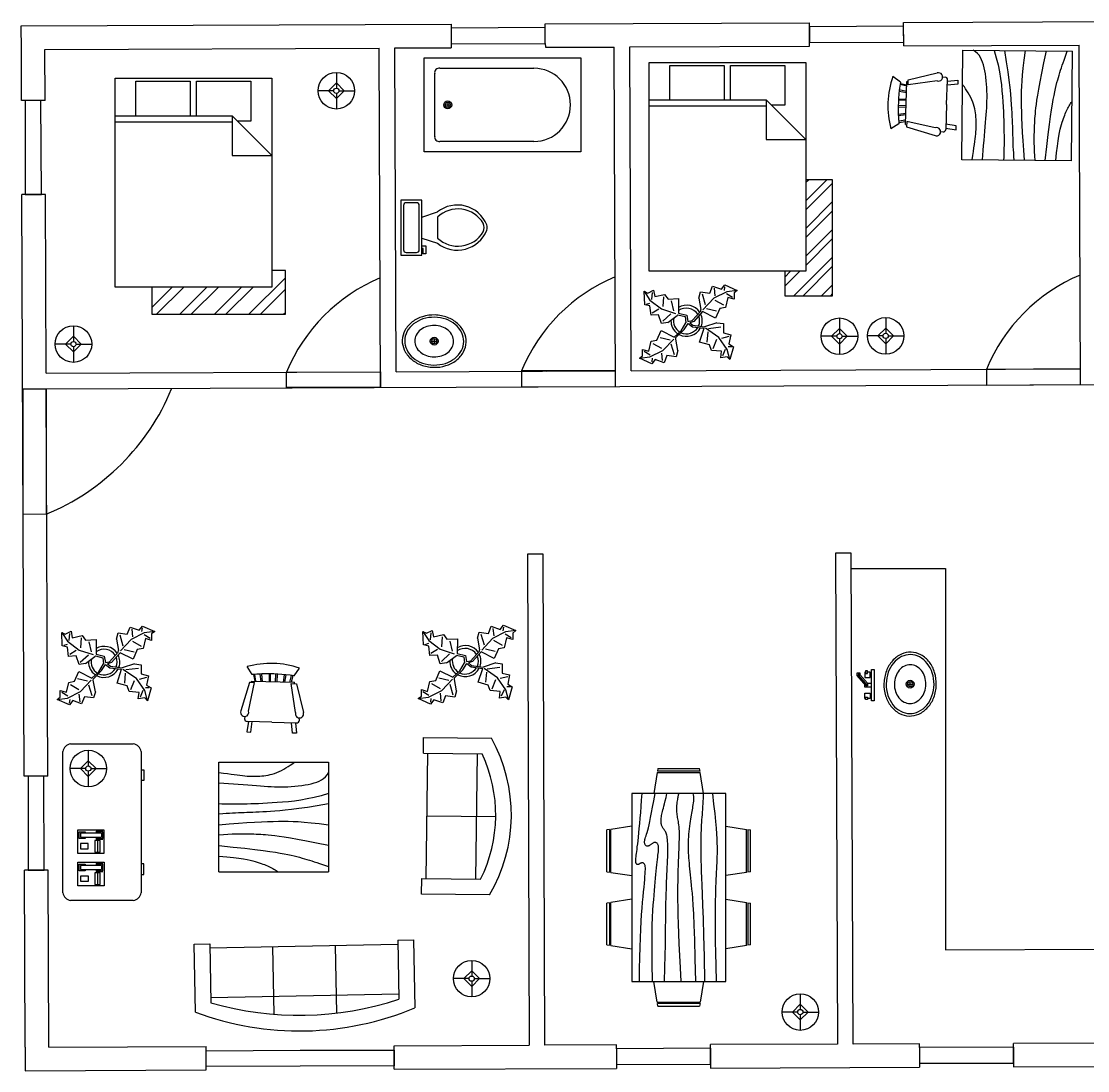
# Model space of a CAD drawing. Header units: inches. Extents: x -1353 to 3986, y -473 to 446.
# Drawn here: x -1352.2 to -944, y -28.3 to 373.6 of the extents above; entities that cross this region are included whole.
import ezdxf

# ---------------------------------------------------------------- set-up
doc = ezdxf.new("R2010")
doc.units = ezdxf.units.IN
doc.header["$MEASUREMENT"] = 0
for name, color, linetype in [('Doors', 30, 'Continuous'), ('Objects', 7, 'Continuous'), ('Trails', 3, 'Continuous'), ('Wall', 1, 'Continuous'), ('Windows', 5, 'Continuous')]:
    doc.layers.add(name, color=color, linetype=linetype)

# ---------------------------------------------------------------- blocks, each defined once
blk = doc.blocks.new('Plant - Rubber or Philodendron')
at = {"linetype": 'Continuous'}
for p, q in [((8.8871, 10.7908), (9.9809, 13.4933)), ((9.9809, 13.4933), (13.3837, 12.301)), ((10.5828, 12.6946), (10.8893, 9.7953)), ((13.3837, 12.301), (14.68, 13.9039)), ((14.5816, 13.2037), (14.3848, 11.8033)), ((14.68, 13.9039), (19.3848, 11.8146)), ((-16.2005, 11.4774), (-13.9899, 8.1064)), ((-16.2005, 11.4774), (-14.8639, 10.7964)), ((-16.0159, 6.3329), (-16.2005, 11.4774)), ((-14.8639, 10.7964), (-12.6195, 11.8975)), ((-13.3174, 8.325), (-13.0735, 11.0065)), ((-12.6195, 11.8975), (-12.1909, 9.4345)), ((-12.1909, 9.4345), (-8.3829, 10.3)), ((-8.8369, 9.409), (-9.0894, 5.6095)), ((-8.3829, 10.3), (-7.0549, 8.501)), ((-7.0549, 8.501), (-3.0284, 8.6941)), ((-3.0284, 8.6941), (-3.0709, 3.1041)), ((4.6914, 8.8812), (5.3859, 11.2828)), ((4.6914, 8.8812), (5.5014, 4.4831)), ((5.3859, 11.2828), (8.8871, 10.7908)), ((5.9878, 10.4842), (7.1971, 6.3869)), ((10.3916, 8.7942), (6.2847, 4.4028)), ((15.3859, 11.3055), (10.3916, 8.7942)), ((15.7909, 9.1065), (14.8995, 5.3044)), ((15.2875, 10.6053), (17.5907, 9.2105)), ((19.3848, 11.8146), (15.3859, 11.3055)), ((18.1925, 8.4119), (15.7909, 9.1065)), ((19.3848, 11.8146), (18.1868, 10.9119)), ((18.1868, 10.9119), (18.1925, 8.4119)), ((-14.0069, 5.8704), (-16.0159, 6.3329)), ((-15.3434, 6.5514), (-13.9984, 6.9884)), ((-13.5868, 2.2894), (-14.0069, 5.8704)), ((-13.9899, 8.1064), (-9.5434, 4.7185)), ((-13.1329, 3.1804), (-10.6614, 4.727)), ((-9.5434, 4.7185), (-4.1917, 2.9888)), ((-4.8529, 4.012), (-5.7184, 7.82)), ((5.4346, 3.9146), (5.5014, 4.4831)), ((7.7005, 4.8881), (11.5025, 3.9967)), ((14.2977, 6.1031), (10.9934, 7.9956)), ((12.7005, 4.8994), (11.1089, 1.1958)), ((14.8995, 5.3044), (12.7005, 4.8994)), ((-10.6784, 2.491), (-13.5868, 2.2894)), ((-9.5858, -0.8715), (-10.6784, 2.491)), ((-9.1318, 0.0195), (-5.9793, 2.9025)), ((-7.1228, -0.443), (-3.5248, 2.2131)), ((-3.5248, 2.2131), (-3.3011, 2.4355)), ((-3.3011, 2.4355), (-0.5306, 1.7947)), ((-3.0709, 3.1041), (0.0797, 2.3163)), ((-0.5306, 1.7947), (-0.2255, -0.5527)), ((-0.5306, 1.7947), (-0.5306, 1.7947)), ((0.0797, 2.3163), (0.4866, -0.031)), ((0.4866, -0.031), (2.1141, 0.2298)), ((2.1141, 0.2298), (5.4346, 3.9146)), ((6.1032, 3.6844), (2.8262, -0.031)), ((11.1089, 1.1958), (6.1032, 3.6844)), ((-11.3237, -7.2629), (-9.7321, -3.5593)), ((-9.7321, -3.5593), (-4.7264, -6.0479)), ((-7.1228, -0.443), (-9.5858, -0.8715)), ((-2.019, -3.6148), (-4.7264, -6.0479)), ((-4.0579, -6.2781), (-0.9375, -3.1608)), ((-2.019, -3.6148), (-0.2255, -0.5527)), ((-0.9375, -3.1608), (0.5883, -0.8135)), ((0.5883, -0.8135), (2.2447, -2.0916)), ((2.8262, -0.031), (1.3003, -0.5527)), ((1.3003, -0.5527), (2.4193, -1.4655)), ((2.2447, -2.0916), (6.7108, -2.6626)), ((2.4193, -1.4655), (6.895, -2.1175)), ((4.943, -7.9659), (6.7108, -2.6626)), ((11.6605, -0.5413), (6.895, -2.1175)), ((12.3677, -6.1981), (7.219, -2.6772)), ((8.125, -4.0768), (7.7715, -7.9659)), ((8.3544, -2.7453), (13.1973, -2.1704)), ((11.6605, -0.5413), (14.1354, -0.8948)), ((14.1354, -0.8948), (14.1354, -4.4304)), ((-14.4141, -11.4699), (-13.5228, -7.6679)), ((-13.5228, -7.6679), (-11.3237, -7.2629)), ((-6.3237, -7.2516), (-10.1257, -6.3602)), ((-9.0148, -11.1577), (-4.9047, -6.8122)), ((-4.1246, -6.8466), (-4.0579, -6.2781)), ((-3.3146, -11.2447), (-4.1246, -6.8466)), ((8.8321, -9.0266), (4.943, -7.9659)), ((10.2463, -10.4408), (11.6605, -6.9053)), ((15.5496, -10.7943), (12.3677, -6.1981)), ((16.2567, -5.8446), (13.4283, -6.5517)), ((14.1354, -4.4304), (16.9638, -5.1375)), ((16.9638, -5.1375), (16.2567, -8.673)), ((-16.8157, -10.7754), (-14.4141, -11.4699)), ((-16.8101, -13.2754), (-16.8157, -10.7754)), ((-13.9107, -12.9688), (-16.2139, -11.574)), ((-14.0091, -13.669), (-9.0148, -11.1577)), ((-12.921, -8.4665), (-9.6166, -10.359)), ((-9.206, -15.0581), (-9.5126, -12.1588)), ((-4.611, -12.8477), (-5.8203, -8.7504)), ((-3.3146, -11.2447), (-4.0092, -13.6463)), ((9.5392, -11.1479), (8.8321, -9.0266)), ((13.4283, -11.5015), (9.5392, -11.1479)), ((13.0748, -13.9763), (13.4283, -11.5015)), ((14.8425, -10.7943), (13.7819, -13.2692)), ((16.6103, -14.6834), (15.5496, -10.7943)), ((17.3174, -9.7337), (15.9032, -9.7337)), ((16.2567, -8.673), (18.0245, -9.7337)), ((18.0245, -9.7337), (16.6103, -14.6834)), ((-18.008, -14.1781), (-16.8101, -13.2754)), ((-18.008, -14.1781), (-14.0091, -13.669)), ((-13.3032, -16.2674), (-18.008, -14.1781)), ((-12.0069, -14.6645), (-13.3032, -16.2674)), ((-13.2048, -15.5672), (-13.008, -14.1668)), ((-8.6042, -15.8568), (-12.0069, -14.6645)), ((-7.5103, -13.1543), (-8.6042, -15.8568)), ((-4.0092, -13.6463), (-7.5103, -13.1543)), ((15.5496, -13.6228), (13.0748, -13.9763)), ((16.6103, -14.6834), (15.5496, -13.6228))]:
    blk.add_line(p, q, dxfattribs=at)
for centre, radius, start, end in [((0, 0), 6.1275, 34.37569, 120.1028), ((-0.0601, -0.2075), 5.2461, 33.82192, 124.9414), ((0.0308, 0.1664), 6, 178.6147, 235.1169), ((0.0308, 0.1664), 5, 168.1647, 238.6725), ((-0.2664, 0.1682), 5.2775, 338.4094, 20.03007), ((-0.098, 0.1364), 6.1288, 341.2017, 26.09184), ((-0.0234, 0.3825), 6.1492, 242.5812, 331.2714), ((-0.1102, 0.4886), 5.2883, 247.3711, 327.472)]:
    blk.add_arc(centre, radius, start, end, dxfattribs=at)
blk = doc.blocks.new('Sofa - Roundback 7 ft.')
at = {"linetype": 'Continuous'}
for p, q in [((-12.00002, -32.4421), (-12.00003, -6.5971)), ((11.99997, -32.4421), (11.99998, -6.5971)), ((-36.000027, -34), (-36.000027, -11.4696)), ((35.99998, -34), (35.99998, -11.4696)), ((-35.999844, -13.3819), (35.9998, -13.3819)), ((-36.000027, -32.4421), (35.99998, -32.4421))]:
    blk.add_line(p, q, dxfattribs=at)
for points in [[(-36.000027, -34), (-42.000027, -34), (-42.000027, -8)], [(41.99998, -8), (41.99998, -34), (35.99998, -34)]]:
    blk.add_lwpolyline(points, dxfattribs=at)
for centre, radius, start, end in [((0, -114.25), 114.25, 68.43141, 111.5686), ((-0.00001, -127.1968), 121.1968, 72.72033, 107.2797)]:
    blk.add_arc(centre, radius, start, end, dxfattribs=at)
blk = doc.blocks.new('Sofa - Roundback Loveseat 5 ft.')
at = {"linetype": 'Continuous'}
for p, q in [((0, -32.44198), (0, -5.99998)), ((-24, -33.99998), (-24, -11.46958)), ((24.00004, -33.99998), (24.00004, -11.46958)), ((-23.9998, -13.38178), (23.99986, -13.38178)), ((-24, -32.44198), (24.00004, -32.44198))]:
    blk.add_line(p, q, dxfattribs=at)
for points in [[(-24, -33.99998), (-30, -33.99998), (-30, -7.99998)], [(30.00004, -7.99998), (30.00004, -33.99998), (24.00004, -33.99998)]]:
    blk.add_lwpolyline(points, dxfattribs=at)
for centre, radius, start, end in [((0, -60.24998), 60.24998, 60.13715, 119.8628), ((0, -61.38438), 55.38444, 64.32083, 115.6792)]:
    blk.add_arc(centre, radius, start, end, dxfattribs=at)
blk = doc.blocks.new('Table - Square Woodgrain 42 x 42 in.')
at = {"linetype": 'Continuous'}
blk.add_line((0, -42), (42, -42), dxfattribs=at)
for points in [[(0, -4), (1.704, -4.2172), (3.2358, -4.4188), (4.615, -4.604), (5.8615, -4.7721), (6.9951, -4.9224), (8.0357, -5.0541), (9.0031, -5.1667), (9.9171, -5.2594), (10.7951, -5.3316), (11.6445, -5.3836), (12.4702, -5.4157), (13.277, -5.4283), (14.0698, -5.4217), (14.8535, -5.3964), (15.6331, -5.3526), (16.4133, -5.2908), (17.1986, -5.2103), (17.9913, -5.1062), (18.793, -4.9727), (19.6056, -4.8038), (20.4307, -4.5937), (21.2701, -4.3365), (22.1256, -4.0262), (22.9989, -3.6571), (23.888, -3.2272), (24.7756, -2.7516), (25.6408, -2.2491), (26.4624, -1.7387), (27.2195, -1.2395), (27.891, -0.7703), (28.456, -0.3501), (28.8934, 0.002)], [(0, -42), (0, 0), (42, 0), (42, -42)], [(0, -8), (1.8203, -8.1001), (3.6741, -8.2149), (5.5411, -8.3408), (7.4011, -8.4741), (9.2339, -8.6112), (11.0193, -8.7484), (12.7371, -8.8821), (14.3671, -9.0086), (15.8954, -9.1246), (17.3337, -9.2278), (18.6997, -9.3159), (20.0116, -9.387), (21.2871, -9.4389), (22.5442, -9.4696), (23.8008, -9.477), (25.0749, -9.459), (26.3791, -9.4137), (27.7049, -9.3403), (29.0383, -9.2382), (30.3655, -9.1068), (31.6728, -8.9455), (32.9461, -8.7535), (34.1717, -8.5304), (35.3358, -8.2756), (36.4268, -7.9863), (37.443, -7.6521), (38.3849, -7.2603), (39.253, -6.7986), (40.048, -6.2542), (40.7705, -5.6147), (41.421, -4.8674), (42, -4)], [(42, -12), (39.1784, -12.8621), (36.4519, -13.5654), (33.8246, -14.1294), (31.3004, -14.5731), (28.8832, -14.9161), (26.577, -15.1775), (24.3858, -15.3768), (22.3136, -15.5332), (20.3622, -15.6632), (18.5254, -15.7718), (16.7947, -15.8612), (15.1618, -15.9338), (13.6183, -15.9916), (12.1558, -16.0369), (10.7659, -16.0718), (9.4403, -16.0987), (8.1703, -16.1191), (6.9461, -16.1325), (5.7577, -16.1377), (4.595, -16.1335), (3.4479, -16.1188), (2.3064, -16.0924), (1.1604, -16.0532), (0, -16)], [(42, -16), (37.6529, -16.7365), (33.8802, -17.329), (30.6179, -17.7961), (27.8015, -18.1561), (25.3668, -18.4275), (23.2497, -18.6288), (21.3859, -18.7785), (19.7111, -18.8949), (18.1693, -18.9939), (16.7375, -19.0795), (15.401, -19.1534), (14.1449, -19.217), (12.9544, -19.2717), (11.8148, -19.3191), (10.7113, -19.3606), (9.6291, -19.3976), (8.5534, -19.4323), (7.47, -19.4689), (6.3643, -19.5122), (5.222, -19.5672), (4.0288, -19.6386), (2.7703, -19.7313), (1.4321, -19.8501), (0, -20)], [(0, -24), (3.9243, -23.6805), (7.4766, -23.4138), (10.6891, -23.1954), (13.5943, -23.0205), (16.2247, -22.8847), (18.6125, -22.7832), (20.7903, -22.7116), (22.7903, -22.6651), (24.6563, -22.642), (26.4764, -22.6507), (28.35, -22.7024), (30.3766, -22.8084), (32.6555, -22.98), (35.2861, -23.2283), (38.3678, -23.5645), (42, -24)], [(42, -32), (37.392, -31.017), (33.4585, -30.2231), (30.1291, -29.5949), (27.3334, -29.109), (25.0009, -28.742), (23.0612, -28.4707), (21.4439, -28.2716), (20.0786, -28.1215), (18.8998, -28.0002), (17.8609, -27.9014), (16.9206, -27.8219), (16.0371, -27.7588), (15.1691, -27.709), (14.2748, -27.6693), (13.3128, -27.6368), (12.2415, -27.6083), (11.0295, -27.5824), (9.6867, -27.5643), (8.233, -27.5608), (6.6884, -27.5787), (5.0728, -27.6248), (3.4062, -27.7058), (1.7086, -27.8286), (0, -28)], [(0, -32), (5.4026, -32.5358), (9.9494, -33.019), (13.7424, -33.4553), (16.8834, -33.8505), (19.4743, -34.2106), (21.6171, -34.5413), (23.4136, -34.8486), (24.9657, -35.1382), (26.3614, -35.4156), (27.6332, -35.6841), (28.7995, -35.9467), (29.8788, -36.2064), (30.8897, -36.4661), (31.8507, -36.7288), (32.7802, -36.9973), (33.6968, -37.2747), (34.6175, -37.5635), (35.5531, -37.8651), (36.5128, -38.1805), (37.506, -38.5108), (38.5421, -38.8568), (39.6302, -39.2197), (40.7797, -39.6004), (42, -40)], [(0, -36), (3.0098, -36.2857), (5.5354, -36.5643), (7.6368, -36.8359), (9.374, -37.1009), (10.807, -37.3597), (11.9957, -37.6126), (13.0002, -37.8599), (13.8804, -38.102), (14.6874, -38.3393), (15.4365, -38.5729), (16.1338, -38.8041), (16.7858, -39.0341), (17.3987, -39.264), (17.9787, -39.4952), (18.5322, -39.7288), (19.0655, -39.9662), (19.5832, -40.2081), (20.0842, -40.4544), (20.5657, -40.7046), (21.0249, -40.9581), (21.459, -41.2144), (21.8653, -41.4731), (22.2409, -41.7335), (22.5831, -41.9951)]]:
    blk.add_lwpolyline(points, dxfattribs=at)
blk = doc.blocks.new('Lamp - Table')
at = {"linetype": 'Continuous'}
for p, q in [((0, 7), (0, 1)), ((-1, 0), (-7, 0)), ((0, 3), (-3, 0)), ((-3, 0), (0, -3)), ((3, 0), (0, 3)), ((0, -3), (3, 0)), ((1, 0), (7, 0)), ((0, -1), (0, -7))]:
    blk.add_line(p, q, dxfattribs=at)
for radius in [7, 1]:
    blk.add_circle((0, 0), radius, dxfattribs=at)
blk = doc.blocks.new('Phone - Desk')
at = {"linetype": 'Continuous'}
for p, q in [((-4.5, -5), (-4.5, 5)), ((-4.5, 5), (4.5, 5)), ((-4, 4.5), (-4, 2)), ((-3.75, 4.5), (-3.75, 2.25)), ((-1.25, 4.5), (-3.75, 4.5)), ((-1.25, 2.25), (-1.25, 4.5)), ((-1, 2), (-1, 4.5)), ((4.5, 5), (4.5, -5)), ((-4, 2), (-3.25, 2)), ((-3.75, 2.25), (-3.25, 2.25)), ((-3.25, 4), (-3.25, -4)), ((-3.25, 4), (-1.75, 4)), ((-1.75, -4), (-1.75, 4)), ((-1.75, 2.25), (-1.25, 2.25)), ((-1.75, 2), (-1, 2)), ((4, 3.5), (-0.5, 3.5)), ((-0.5, 3.5), (-0.5, 1.5)), ((-0.5, 2.5), (4, 2.5)), ((-0.5, 1.5), (4, 1.5)), ((4, 1.5), (4, 3.5)), ((-3.75, -2.25), (-3.25, -2.25)), ((-3.75, -4.5), (-3.75, -2.25)), ((-3.25, -4), (-1.75, -4)), ((-1.75, -2.25), (-1.25, -2.25)), ((-1.25, -2.25), (-1.25, -4.5)), ((2.75, -1), (0.75, -1)), ((0.75, -1), (0.75, -4)), ((0.75, -4), (2.75, -4)), ((2.75, -4), (2.75, -1)), ((4.5, -5), (-4.5, -5)), ((-1.25, -4.5), (-3.75, -4.5))]:
    blk.add_line(p, q, dxfattribs=at)
blk = doc.blocks.new('Desk - 30 x 60 in.')
at = {"linetype": 'Continuous'}
for p, q in [((-26.999995, 0), (26.999995, 0)), ((-29.999995, -27), (-29.999995, -3)), ((29.999995, -3), (29.999995, -27)), ((26.999995, -30), (-26.999995, -30)), ((-20.000005, -30), (-20.000005, -31)), ((-20.000005, -31), (-16.000005, -31)), ((-16.000005, -31), (-16.000005, -30)), ((15.999995, -31), (15.999995, -30)), ((19.999995, -31), (15.999995, -31)), ((19.999995, -30), (19.999995, -31))]:
    blk.add_line(p, q, dxfattribs=at)
for centre, start, end in [((-26.499995, -3.5), 98.1301, 171.8699), ((26.499995, -3.5), 8.130102, 81.8699), ((-26.499995, -26.5), 188.1301, 261.8699), ((26.499995, -26.5), 278.1301, 351.8699)]:
    blk.add_arc(centre, 3.535534, start, end, dxfattribs=at)
blk = doc.blocks.new('Bed - Queen')
at = {"linetype": 'Continuous'}
for p, q in [((0, -80.00003), (0, 0)), ((0, 0), (59.99999, 0)), ((59.99999, 0), (59.99999, -80.00003)), ((7.99999, -1.2), (28.79998, -1.2)), ((7.99999, -14.4), (7.99999, -1.2)), ((28.79998, -1.2), (28.79998, -14.4)), ((31.19999, -1.2), (51.99999, -1.2)), ((31.19999, -14.4), (31.19999, -1.2)), ((51.99999, -1.2), (51.99999, -16.4)), ((0, -14.4), (44.8, -14.4)), ((59.99999, -29.6), (44.8, -14.4)), ((44.8, -14.4), (44.8, -29.6)), ((44.8, -16.8), (0, -16.8)), ((51.99999, -16.4), (46.79936, -16.4)), ((44.8, -29.6), (59.99999, -29.6)), ((59.99999, -80.00003), (0, -80.00003))]:
    blk.add_line(p, q, dxfattribs=at)
blk = doc.blocks.new('Dining Set - 36 x 72 in.')
at = {"linetype": 'Continuous'}
for p, q in [((-22.2343, 26.00059), (-23.4847, 17.99762)), ((-22.2304, 26), (-5.7608, 26)), ((-22, 27.5), (-22.1562, 26.50042)), ((-5.8416, 26.5), (-22.1534, 26.5)), ((-22, 27.5), (-6, 27.5)), ((-5.8437, 26.49966), (-6, 27.5)), ((-4.5152, 17.99762), (-5.7655, 25.99926)), ((5.7657, 26.00059), (4.5153, 17.99762)), ((5.7696, 26), (22.2392, 26)), ((6, 27.5), (5.8438, 26.50042)), ((22.1584, 26.5), (5.8466, 26.5)), ((6, 27.5), (22, 27.5)), ((22.1563, 26.49966), (22, 27.5)), ((23.4848, 17.99762), (22.2345, 25.99926)), ((36, 18), (-36, 18)), ((-36, 18), (-36, -18)), ((36, -18), (36, 18)), ((-44.0006, 8.23428), (-35.9976, 9.48474)), ((-44, 8.23041), (-44, -8.23915)), ((44.0006, 8.23428), (35.9976, 9.48474)), ((44, 8.23041), (44, -8.23915)), ((-45.5, 8), (-44.5004, 8.15617)), ((-45.5, 8), (-45.5, -8)), ((-44.5, -8.15843), (-44.5, 8.15338)), ((44.5, -8.15843), (44.5, 8.15338)), ((45.5, 8), (44.5005, 8.15617)), ((45.5, 8), (45.5, -8)), ((-44.4997, -8.15631), (-45.5, -8)), ((44.4997, -8.15631), (45.5, -8)), ((-35.9976, -9.48476), (-43.9993, -8.2345)), ((35.9976, -9.48476), (43.9993, -8.2345)), ((-36, -18), (36, -18)), ((-22.2343, -26.0006), (-23.4847, -17.99762)), ((-4.5152, -17.99762), (-5.7655, -25.99928)), ((5.7657, -26.0006), (4.5153, -17.99762)), ((23.4848, -17.99762), (22.2345, -25.99928)), ((-22.2304, -26), (-5.7608, -26)), ((-22, -27.5), (-22.1562, -26.50044)), ((-5.8416, -26.5), (-22.1534, -26.5)), ((-22, -27.5), (-6, -27.5)), ((-5.8437, -26.49967), (-6, -27.5)), ((5.7696, -26), (22.2392, -26)), ((6, -27.5), (5.8438, -26.50044)), ((22.1584, -26.5), (5.8466, -26.5)), ((6, -27.5), (22, -27.5)), ((22.1563, -26.49967), (22, -27.5))]:
    blk.add_line(p, q, dxfattribs=at)
for points in [[(-36, 15), (-31.1772, 14.97754), (-26.8079, 14.91406), (-22.8538, 14.81543), (-19.276, 14.6875), (-16.0362, 14.53613), (-13.0957, 14.36718), (-10.4159, 14.18652), (-7.9583, 14), (-5.6904, 13.81315), (-3.6035, 13.63021), (-1.6954, 13.45508), (0.0365, 13.29166), (1.5945, 13.14388), (2.9811, 13.01562), (4.1988, 12.9108), (5.25, 12.83333), (6.1393, 12.78613), (6.8802, 12.76823), (7.4883, 12.77767), (7.9792, 12.8125), (8.3685, 12.87077), (8.6719, 12.95052), (8.9049, 13.0498), (9.0833, 13.16666), (9.2205, 13.29899), (9.3216, 13.44401), (9.3895, 13.59879), (9.4271, 13.76041), (9.4373, 13.92594), (9.4232, 14.09245), (9.3875, 14.257), (9.3333, 14.41666), (9.2638, 14.56917), (9.1836, 14.71484), (9.0975, 14.85465), (9.0104, 14.98958), (8.9272, 15.1206), (8.8529, 15.2487), (8.7922, 15.37483), (8.75, 15.5), (8.7305, 15.62467), (8.7344, 15.74739), (8.7617, 15.86621), (8.8125, 15.97916), (8.8867, 16.08431), (8.9844, 16.17968), (9.1055, 16.26334), (9.25, 16.33333), (9.4189, 16.38802), (9.6172, 16.42708), (9.8506, 16.45052), (10.125, 16.45833), (10.4463, 16.45052), (10.8203, 16.42708), (11.2529, 16.38802), (11.75, 16.33333), (12.3184, 16.26318), (12.9694, 16.17838), (13.7151, 16.07991), (14.5677, 15.96875), (15.5395, 15.84586), (16.6426, 15.71224), (17.8893, 15.56884), (19.2917, 15.41666), (20.859, 15.25667), (22.5879, 15.08984), (24.4721, 14.91715), (26.5052, 14.73958), (28.6809, 14.5581), (30.9929, 14.3737), (33.4347, 14.18733), (36, 14)], [(-36, 10), (-28.9766, 10.14274), (-23.1725, 10.20442), (-18.4241, 10.19775), (-14.5677, 10.13541), (-11.4399, 10.03011), (-8.877, 9.89453), (-6.7154, 9.74137), (-4.7917, 9.58333), (-2.9698, 9.43082), (-1.2246, 9.28515), (0.4415, 9.14534), (2.026, 9.01041), (3.5266, 8.87939), (4.9408, 8.7513), (6.266, 8.62516), (7.5, 8.5), (8.6411, 8.37549), (9.6914, 8.2539), (10.6538, 8.13818), (11.5312, 8.03125), (12.3267, 7.93603), (13.043, 7.85547), (13.6831, 7.79248), (14.25, 7.75), (14.7471, 7.7303), (15.1797, 7.73307), (15.5537, 7.75732), (15.875, 7.80208), (16.1494, 7.86637), (16.3828, 7.94922), (16.5811, 8.04964), (16.75, 8.16666), (16.8944, 8.29915), (17.0143, 8.44531), (17.1089, 8.60319), (17.1771, 8.77083), (17.218, 8.94629), (17.2305, 9.1276), (17.2137, 9.31282), (17.1667, 9.5), (17.0895, 9.6875), (16.987, 9.875), (16.8649, 10.0625), (16.7292, 10.25), (16.5856, 10.4375), (16.4401, 10.625), (16.2985, 10.8125), (16.1667, 11), (16.05, 11.18733), (15.9518, 11.3737), (15.8752, 11.5581), (15.8229, 11.73958), (15.798, 11.91715), (15.8034, 12.08984), (15.842, 12.25667), (15.9167, 12.41666), (16.0295, 12.56836), (16.1784, 12.70833), (16.3605, 12.83268), (16.5729, 12.9375), (16.8127, 13.01888), (17.0768, 13.07291), (17.3625, 13.0957), (17.6667, 13.08333), (17.9894, 13.03312), (18.3418, 12.94726), (18.7382, 12.82918), (19.1927, 12.68229), (19.7195, 12.51001), (20.3327, 12.31575), (21.0465, 12.10294), (21.875, 11.875), (22.8357, 11.63354), (23.959, 11.37304), (25.2786, 11.08618), (26.8282, 10.76562), (28.6414, 10.40405), (30.752, 9.99414), (33.1936, 9.52856), (36, 9)], [(-36, 5.5), (-30.7157, 5.3348), (-26.069, 5.20963), (-21.9946, 5.11767), (-18.4271, 5.05208), (-15.3009, 5.00602), (-12.5508, 4.97265), (-10.1112, 4.94515), (-7.9167, 4.91666), (-5.909, 4.88167), (-4.0586, 4.83984), (-2.3429, 4.79215), (-0.7396, 4.73958), (0.7739, 4.6831), (2.22, 4.6237), (3.6213, 4.56233), (5, 4.5), (6.373, 4.43782), (7.7344, 4.3776), (9.0723, 4.32129), (10.375, 4.27083), (11.6309, 4.22819), (12.8281, 4.19531), (13.9551, 4.17415), (15, 4.16666), (15.954, 4.17448), (16.819, 4.19791), (17.6001, 4.23698), (18.3021, 4.29166), (18.9299, 4.36198), (19.4883, 4.44791), (19.9823, 4.54948), (20.4167, 4.66666), (20.7969, 4.79899), (21.1302, 4.94401), (21.4245, 5.09879), (21.6875, 5.26041), (21.9271, 5.42594), (22.1511, 5.59245), (22.3672, 5.757), (22.5834, 5.91666), (22.8065, 6.06868), (23.0404, 6.21093), (23.2879, 6.34147), (23.5521, 6.45833), (23.8358, 6.55957), (24.142, 6.64323), (24.4735, 6.70735), (24.8334, 6.75), (25.2235, 6.76969), (25.642, 6.76692), (26.0858, 6.74267), (26.5521, 6.69791), (27.0379, 6.63362), (27.5404, 6.55078), (28.0565, 6.45036), (28.5834, 6.33333), (29.1242, 6.19987), (29.7071, 6.04687), (30.3661, 5.87044), (31.1354, 5.66666), (32.0493, 5.43164), (33.142, 5.16146), (34.4475, 4.85221), (36, 4.5)], [(-36, -1), (-30.7915, -0.6591), (-26.0195, -0.38216), (-21.6519, -0.16284), (-17.6563, 0.00521), (-14.0005, 0.12833), (-10.6523, 0.21289), (-7.5796, 0.26522), (-4.75, 0.29166), (-2.134, 0.29793), (0.2878, 0.28711), (2.5317, 0.26163), (4.6146, 0.22396), (6.5529, 0.17651), (8.3633, 0.12174), (10.0623, 0.06209), (11.6667, 0), (13.1899, -0.06201), (14.6341, -0.1211), (15.9982, -0.17432), (17.2813, -0.21875), (18.4823, -0.25147), (19.6003, -0.26953), (20.6343, -0.27002), (21.5834, -0.25), (22.4481, -0.20768), (23.2357, -0.14584), (23.9549, -0.06836), (24.6146, 0.02083), (25.2235, 0.11784), (25.7904, 0.21875), (26.3241, 0.31966), (26.8334, 0.41666), (27.3265, 0.50618), (27.8099, 0.58593), (28.2894, 0.65397), (28.7709, 0.70833), (29.2601, 0.74707), (29.763, 0.76823), (30.2855, 0.76985), (30.8334, 0.75), (31.4088, 0.70784), (31.9994, 0.64713), (32.589, 0.57275), (33.1615, 0.48958), (33.7008, 0.4025), (34.1908, 0.3164), (34.6153, 0.23616), (34.9584, 0.16666), (35.2099, 0.11165), (35.3848, 0.07031), (35.504, 0.04069), (35.5886, 0.02083), (35.6594, 0.00879), (35.7377, 0.0026), (35.8442, 0.00032), (36, 0)], [(-36, -6.5), (-27.1843, -6.31267), (-20.084, -6.1263), (-14.469, -5.9419), (-10.1094, -5.76042), (-6.7752, -5.58285), (-4.2363, -5.41016), (-2.2629, -5.24333), (-0.625, -5.08334), (0.8708, -4.93099), (2.2715, -4.78646), (3.5872, -4.64974), (4.8281, -4.52084), (6.0046, -4.39974), (7.127, -4.28646), (8.2053, -4.18099), (9.25, -4.08334), (10.2705, -3.99382), (11.2734, -3.91407), (12.2647, -3.84603), (13.25, -3.79167), (14.2354, -3.75293), (15.2266, -3.73177), (16.2295, -3.73015), (17.25, -3.75), (18.2912, -3.79248), (19.3451, -3.85547), (20.4009, -3.93604), (21.4479, -4.03125), (22.4754, -4.13819), (23.4727, -4.25391), (24.4289, -4.37549), (25.3334, -4.5), (26.1785, -4.62492), (26.9694, -4.74935), (27.7145, -4.87281), (28.4219, -4.99479), (29.1, -5.11483), (29.7572, -5.23242), (30.4016, -5.34709), (31.0417, -5.45834), (31.6837, -5.56437), (32.3262, -5.65821), (32.9658, -5.73153), (33.599, -5.77604), (34.2224, -5.78345), (34.8327, -5.74545), (35.4264, -5.65373), (36, -5.5)], [(-36, -10), (-26.4022, -9.81299), (-18.4675, -9.62891), (-11.9839, -9.45069), (-6.7396, -9.28125), (-2.5226, -9.12354), (0.8789, -8.98047), (3.6769, -8.85498), (6.0833, -8.75), (8.2767, -8.66765), (10.3021, -8.60677), (12.1712, -8.56543), (13.8958, -8.54167), (15.4876, -8.53353), (16.9583, -8.53907), (18.3197, -8.55632), (19.5834, -8.58334), (20.7616, -8.61841), (21.8685, -8.66081), (22.9188, -8.71004), (23.9271, -8.76563), (24.9081, -8.82707), (25.8763, -8.89388), (26.8465, -8.96558), (27.8334, -9.04167), (28.8474, -9.12118), (29.8828, -9.20117), (30.93, -9.27824), (31.9792, -9.34896), (33.0205, -9.40991), (34.0443, -9.45768), (35.0407, -9.48885), (36, -9.5)], [(-36, -14.5), (-30.0881, -14.33513), (-25.0332, -14.21224), (-20.7312, -14.12647), (-17.0781, -14.07292), (-13.97, -14.04671), (-11.3027, -14.04297), (-8.9724, -14.05681), (-6.875, -14.08334), (-4.9224, -14.11833), (-3.0905, -14.16016), (-1.3709, -14.20785), (0.2448, -14.26042), (1.7647, -14.3169), (3.1973, -14.3763), (4.5507, -14.43767), (5.8333, -14.5), (7.0554, -14.5621), (8.235, -14.62175), (9.3922, -14.67652), (10.5469, -14.72396), (11.7192, -14.76164), (12.929, -14.78711), (14.1965, -14.79794), (15.5417, -14.79167), (16.9933, -14.76424), (18.6152, -14.70508), (20.4804, -14.60197), (22.6615, -14.44271), (25.2312, -14.21509), (28.2624, -13.9069), (31.8277, -13.50594), (36, -13)]]:
    blk.add_lwpolyline(points, dxfattribs=at)
blk = doc.blocks.new('Chair - Rocking')
at = {"linetype": 'Continuous'}
for p, q in [((-8, -4.5), (-10, -1.5)), ((-1.5, -4.05012), (-1.5, -7)), ((-1, -7), (-1, -4.05012)), ((1, -7), (1, -4.04655)), ((1.5, -4.05012), (1.5, -7)), ((8, -4.5), (10, -1.5)), ((-9, -7.5), (-12, -18.49999)), ((-7, -7.5), (-9, -7.5)), ((-9, -18.49999), (-7, -7.5)), ((-8.23428, -6.99939), (-8.3093, -7.47958)), ((-8.23041, -7), (8.23915, -7)), ((-7.5, -4.5), (-7, -7)), ((-6.5, -7), (-7.02225, -4.43)), ((-4.5, -7), (-4.96674, -4.19951)), ((-4, -7), (-4.40532, -4.16272)), ((4, -7), (4.40187, -4.18694)), ((4.5, -7), (4.96761, -4.19437)), ((6.5, -7), (7, -4.4057)), ((7.5, -4.5), (7, -7)), ((7, -7.5), (9, -7.5)), ((9, -18.49999), (7, -7.5)), ((8.31071, -7.48854), (8.23449, -7.00073)), ((9, -7.5), (12, -18.49999)), ((-10.36644, -20.64523), (-10.5, -21.49999)), ((-9, -22.49999), (-9.5, -26.49999)), ((0, -22.49999), (-9.5, -22.49999)), ((-8, -26.49999), (-7.5, -22.49999)), ((0, -22.49999), (9.5, -22.49999)), ((8, -26.49999), (7.5, -22.49999)), ((9, -22.49999), (9.5, -26.49999)), ((10.5, -21.49999), (10.3575, -20.58798)), ((-9.5, -26.49999), (-8, -26.49999)), ((9.5, -26.49999), (8, -26.49999))]:
    blk.add_line(p, q, dxfattribs=at)
for centre, radius, start, end in [((0, -34.08333), 34.08333, 72.93847, 107.0615), ((0, -68.25004), 64.25, 82.84733, 93.92211), ((0, -68.25004), 64.25, 93.92211, 97.15267), ((-10.5, -18.99999), 1.58114, 161.5651, 18.43495), ((10.5, -18.99999), 1.58114, 161.5651, 18.43495), ((-9.5, -21.49999), 1, 180, 270), ((9.5, -21.49999), 1, 270, 0)]:
    blk.add_arc(centre, radius, start, end, dxfattribs=at)
blk = doc.blocks.new('Bath Tub - 26 x 60 in.')
for p, q in [((8, -18), (10, -18)), ((9, -17), (9, -19))]:
    blk.add_line(p, q)
blk.add_lwpolyline([(0, -36), (0, 0), (60, 0), (60, -36)], close=True)
for points in [[(6, -4), (42, -4)], [(4, -30), (4, -6)], [(42, -32), (6, -32)]]:
    blk.add_lwpolyline(points)
for radius in [1.5, 1]:
    blk.add_circle((9, -18), radius)
for centre, radius, start, end in [((5.75, -5.75), 1.77, 81.8699, 188.1301), ((42, -18), 14, 270, 90), ((5.75, -30.25), 1.77, 171.8699, 278.1301)]:
    blk.add_arc(centre, radius, start, end)
blk = doc.blocks.new('Sink - Oval top')
for p, q in [((-1, 0), (1, 0)), ((0, 1), (0, -1))]:
    blk.add_line(p, q)
at = {"linetype": 'Continuous'}
for points in [[(-12.23, 0.39, 0.117634), (-11.46, -3.36, 0.104469), (-8.88, -6.8, 0.090016), (-5.08, -9.07, 0.08192), (-0.32, -10.02, 0.08192), (4.49, -9.38, 0.090016), (8.42, -7.36, 0.104469), (11.22, -4.09, 0.117634), (12.23, -0.39, 0.117634), (11.46, 3.36, 0.104469), (8.88, 6.8, 0.090016), (5.08, 9.07, 0.08192), (0.32, 10.02, 0.08192), (-4.49, 9.38, 0.090016), (-8.42, 7.36, 0.104469), (-11.22, 4.09, 0.117634)], [(-11.29, 0.16, 0.118622), (-10.52, -3.25, 0.104678), (-8.07, -6.36, 0.089562), (-4.54, -8.37, 0.081185), (-0.13, -9.15, 0.081185), (4.3, -8.49, 0.089562), (7.89, -6.58, 0.104678), (10.42, -3.55, 0.118622), (11.29, -0.16, 0.118622), (10.52, 3.25, 0.104678), (8.07, 6.36, 0.089562), (4.54, 8.37, 0.081185), (0.13, 9.15, 0.081185), (-4.3, 8.49, 0.089562), (-7.89, 6.58, 0.104678), (-10.42, 3.55, 0.118622)], [(-7.42, 0.08, 0.118283), (-6.91, -2.17, 0.104607), (-5.29, -4.21, 0.089718), (-2.97, -5.53, 0.081436), (-0.07, -6.04, 0.081436), (2.84, -5.59, 0.089718), (5.2, -4.33, 0.104607), (6.86, -2.32, 0.118283), (7.42, -0.08, 0.118283), (6.91, 2.17, 0.104607), (5.29, 4.21, 0.089718), (2.97, 5.53, 0.081436), (0.07, 6.04, 0.081436), (-2.84, 5.59, 0.089718), (-5.2, 4.33, 0.104607), (-6.86, 2.32, 0.118283)]]:
    blk.add_lwpolyline(points, format="xyb", close=True, dxfattribs=at)
for radius in [1.5, 1]:
    blk.add_circle((0, 0), radius)
blk = doc.blocks.new('Toilet - top')
for p, q in [((9.5, -6), (9.5, -2)), ((-8, -8.5), (-8, -8)), ((-7, -8), (-7, -9.5)), ((-4, -8), (-6, -14)), ((4, -8), (6, -14)), ((-10, -8.5), (-8, -8.5)), ((-10, -9.5), (-10, -8.5)), ((-7, -9.5), (-10, -9.5)), ((4, -14), (-4, -14))]:
    blk.add_line(p, q)
blk.add_lwpolyline([(10.5, -8), (10.5, 0), (-10.5, 0), (-10.5, -8)], close=True)
for points in [[(-9.5, -2), (-9.5, -6)], [(8.5, -1), (-8.5, -1)], [(-8.5, -7), (8.5, -7)]]:
    blk.add_lwpolyline(points)
for centre, radius, start, end in [((-8.62, -1.88), 0.884, 81.8699, 188.1301), ((8.62, -1.88), 0.884, 351.8699, 98.1301), ((-8.62, -6.12), 0.884, 171.8699, 278.1301), ((8.62, -6.12), 0.884, 261.8699, 8.1301), ((3.52, -21.58), 12.17, 141.4691, 247.9714), ((4.2, -21.82), 11.33, 136.3677, 238.9468), ((-3.52, -21.58), 12.17, 292.0284, 38.5307), ((-4.2, -21.82), 11.33, 301.053, 43.6321), ((0, -27.88), 4, 245.7318, 294.2682), ((0, -29), 4, 254.8605, 285.1395)]:
    blk.add_arc(centre, radius, start, end)
blk = doc.blocks.new('Faucet - kit sink front')
for p, q in [((-0.25, 3), (3.75, 6.5)), ((3.75, 6), (-0.25, 2.5)), ((4.1921, 5.5041), (0.75, 2.5)), ((3.75, 6), (3.75, 6.5)), ((3.75, 6.5), (4.75, 6.5)), ((3.75, 5.5), (3.75, 6)), ((4.75, 6), (3.75, 6)), ((4.75, 5.5), (3.75, 5.5)), ((4.75, 6.5), (4.75, 6)), ((4.75, 6), (4.75, 5.5)), ((-4.5, 1), (-4.5, 1.5)), ((-3.5, 1.5), (-3.5, 1)), ((-0.75, 3.5), (0.3192, 3.5)), ((-0.75, 1), (-0.75, 3.5)), ((-0.25, 2.5), (-0.25, 3)), ((0.75, 2.5), (-0.25, 2.5)), ((0.75, 2.5), (0.75, 1)), ((3.5, 1.5), (3.5, 1)), ((4.5, 1), (4.5, 1.5))]:
    blk.add_line(p, q)
for points in [[(-6, 0), (-6, 1), (6, 1), (6, 0)], [(-5.5, 2.5), (-5.5, 3.25), (-4.5, 3.25), (-4.5, 2.5)], [(5.5, 2.5), (5.5, 3.25), (4.5, 3.25), (4.5, 2.5)]]:
    blk.add_lwpolyline(points, close=True)
for points in [[(-5, 3.2513), (-5, 3.5), (-3, 3.5), (-3, 1.5), (-5, 1.5), (-5, 2.5)], [(5, 3.2513), (5, 3.5), (3, 3.5), (3, 1.5), (5, 1.5), (5, 2.5)]]:
    blk.add_lwpolyline(points)

msp = doc.modelspace()

# ---------------------------------------------------------------- hatches: boundary and pattern name
at = {"layer": 'Objects'}
h = msp.add_hatch(dxfattribs=at)
h.set_pattern_fill('ANSI32', color=256, scale=20)
h.set_pattern_definition([(45, (-1456.102, -35.708), (-5.3033, 5.3033), []), (45, (-1452.5665, -35.708), (-5.3033, 5.3033), [])])
h.paths.add_polyline_path([(-1041.64, 312.92), (-1051.88, 312.92), (-1051.88, 277.85), (-1059.9, 277.85), (-1059.9, 268.51), (-1041.64, 268.51)])
h = msp.add_hatch(dxfattribs=at)
h.set_pattern_fill('ANSI32', color=256, scale=25)
h.set_pattern_definition([(45, (-1456.102, -35.708), (-6.62913, 6.62913), []), (45, (-1451.683, -35.708), (-6.62913, 6.62913), [])])
h.paths.add_polyline_path([(-1251.1, 261.38), (-1251.1, 278.2), (-1256.35, 278.2), (-1256.35, 271.79), (-1302.26, 271.79), (-1302.26, 261.38)])

# ---------------------------------------------------------------- linework, layer by layer
at = {"layer": 'Doors'}
for p, q in [((-1351.53, 184.78), (-1351.53, 232.78)), ((-1351.53, 232.78), (-1342.71, 232.78)), ((-1342.71, 232.82), (-1342.71, 184.82)), ((-1342.71, 184.82), (-1351.53, 184.78))]:
    msp.add_line(p, q, dxfattribs=at)
for points in [[(-1214.74, 239.34), (-1214.71, 233.34), (-1250.71, 233.34), (-1250.74, 239.2), (-1214.74, 239.33)], [(-1124.74, 239.72), (-1160.74, 239.72), (-1160.71, 233.57), (-1124.72, 233.72), (-1124.74, 239.72)]]:
    msp.add_lwpolyline(points, dxfattribs=at)
msp.add_lwpolyline([(-946.74, 240.45), (-982.74, 240.21), (-982.71, 234.3), (-946.72, 234.45)], close=True, dxfattribs=at)
at = {"layer": 'Objects'}
for points in [[(-1059.9, 277.85), (-1059.9, 268.51), (-1041.64, 268.51), (-1041.64, 312.92), (-1051.88, 312.92)], [(-1302.26, 271.79), (-1302.26, 261.38), (-1251.1, 261.38), (-1251.1, 278.2), (-1256.35, 278.2)], [(-1034.45, 164.05), (-998.45, 164.05), (-998.45, 18.08), (-937.77, 18.31)]]:
    msp.add_lwpolyline(points, dxfattribs=at)
at = {"layer": 'Trails'}
for centre, radius, start, end in [((-1189.12, 213.81), 66.65, 112.733, 157.6067), ((-1099.35, 214.42), 66.39, 112.6079, 157.6079), ((-921, 214.88), 66.74, 112.8135, 157.6872), ((-1376.61, 266.74), 88.66, 292.4801, 337.4801)]:
    msp.add_arc(centre, radius, start, end, dxfattribs=at)
at = {"layer": 'Wall'}
for p, q in [((-1352.24, 371.78), (-1187.65, 372.46)), ((-1352.2, 362.78), (-1352.24, 371.78)), ((-1151.65, 372.61), (-1050.45, 373.02)), ((-1050.41, 364.02), (-1050.45, 373.02)), ((-1014.45, 373.17), (-919.7, 373.56)), ((-1209.21, 363.37), (-1187.6, 363.46)), ((-1208.74, 239.37), (-1209.21, 363.37)), ((-1151.61, 365.01), (-1151.6, 363.61)), ((-1151.6, 363.61), (-1125.21, 363.71)), ((-1124.72, 233.69), (-1125.21, 363.71)), ((-1119.21, 363.74), (-1050.41, 364.02)), ((-1118.74, 239.74), (-1119.21, 363.74)), ((-1014.41, 364.17), (-947.21, 364.45)), ((-946.72, 234.45), (-947.21, 364.45)), ((-1352.13, 343.24), (-1352.2, 362.78)), ((-1343.2, 362.82), (-1215.21, 363.34)), ((-1343.13, 343.28), (-1343.2, 362.82)), ((-1214.71, 233.34), (-1215.21, 363.34)), ((-1343.13, 343.28), (-1352.13, 343.24)), ((-1342.99, 307.28), (-1351.99, 307.24)), ((-1351.15, 84.54), (-1351.99, 307.24)), ((-1342.74, 238.82), (-1342.99, 307.28)), ((-1342.74, 238.82), (-1214.74, 239.34)), ((-1208.74, 239.37), (-1124.74, 239.72)), ((-1151.09, 239.61), (-1124.74, 239.72)), ((-1118.74, 239.74), (-946.74, 240.45)), ((-1342.71, 232.82), (-868.72, 234.77)), ((-1342.15, 84.57), (-1342.71, 232.82)), ((-1152.47, 169.5), (-1158.47, 169.47)), ((-1158.47, 169.47), (-1157.76, -18.52)), ((-1151.76, -18.5), (-1152.47, 169.5)), ((-1034.47, 169.94), (-1040.47, 169.92)), ((-1040.47, 169.92), (-1039.76, -18.08)), ((-1033.76, -18.06), (-1034.47, 169.94)), ((-1342.15, 84.57), (-1351.15, 84.54)), ((-1342.02, 48.58), (-1351.02, 48.54)), ((-1350.76, -19.25), (-1351.02, 48.54)), ((-1341.76, -19.22), (-1342.02, 48.58)), ((-1350.76, -19.25), (-1350.73, -28.25)), ((-1341.76, -19.22), (-1281.49, -18.99)), ((-1209.49, -18.72), (-1157.76, -18.52)), ((-1209.46, -27.72), (-1209.49, -18.72)), ((-1124.41, -18.4), (-1151.76, -18.5)), ((-1124.4, -19.86), (-1124.41, -18.4)), ((-1124.4, -19.86), (-1124.37, -27.4)), ((-1039.76, -18.08), (-1088.41, -18.26)), ((-1088.4, -19.59), (-1088.41, -18.26)), ((-1088.4, -19.59), (-1088.35, -27.26)), ((-1008.36, -17.96), (-1033.76, -18.06)), ((-1008.36, -19.41), (-1008.36, -17.96)), ((-1008.36, -19.41), (-1008.33, -26.96)), ((-937.77, -17.69), (-972.36, -17.82)), ((-972.36, -19.21), (-972.36, -17.82)), ((-972.36, -19.21), (-972.33, -26.82)), ((-1350.73, -28.25), (-1281.44, -27.99)), ((-1209.46, -27.72), (-1124.37, -27.4)), ((-1088.35, -27.26), (-1008.33, -26.96)), ((-972.33, -26.82), (-913.5, -26.6))]:
    msp.add_line(p, q, dxfattribs=at)
for points in [[(-1187.65, 372.46), (-1187.64, 370.94), (-1187.61, 364.94), (-1187.6, 363.46)], [(-1151.63, 365.01), (-1151.64, 371.15), (-1151.65, 372.61)], [(-1014.41, 364.17), (-1014.44, 371.71), (-1014.45, 373.17)], [(-1281.44, -27.99), (-1281.48, -20.6), (-1281.49, -18.99)]]:
    msp.add_lwpolyline(points, dxfattribs=at)
at = {"layer": 'Windows'}
for points in [[(-1014.44, 371.71), (-1050.44, 371.51), (-1050.41, 365.51), (-1014.41, 365.58)], [(-1151.64, 371.15), (-1187.64, 370.94), (-1187.61, 364.94), (-1151.61, 365.01)], [(-1344.57, 307.27), (-1344.71, 343.27), (-1350.71, 343.25), (-1350.71, 307.25)], [(-1349.63, 84.55), (-1349.63, 48.55), (-1343.5, 48.57), (-1343.63, 84.57)], [(-1245.49, -20.39), (-1209.49, -20.39), (-1209.49, -26.39), (-1245.45, -26.53), (-1281.45, -26.6), (-1281.48, -20.6)], [(-1124.36, -25.86), (-1088.36, -25.73), (-1088.4, -19.59), (-1124.4, -19.86)], [(-1008.32, -25.41), (-972.32, -25.35), (-972.36, -19.21), (-1008.36, -19.41)]]:
    msp.add_lwpolyline(points, close=True, dxfattribs=at)

# ---------------------------------------------------------------- block references
at = {"layer": 'Objects'}
for name, p in [('Bath Tub - 26 x 60 in.', (-1197.97, 359.57)), ('Bed - Queen', (-1111.88, 357.85)), ('Bed - Queen', (-1316.35, 351.79)), ('Lamp - Table', (-1231.63, 346.98)), ('Plant - Rubber or Philodendron', (-1097.55, 258.71)), ('Sink - Oval top', (-1194.16, 251.09)), ('Lamp - Table', (-1039.01, 252.97)), ('Lamp - Table', (-1021.3, 253.11)), ('Lamp - Table', (-1332.29, 249.97)), ('Plant - Rubber or Philodendron', (-1320.55, 128.1)), ('Plant - Rubber or Philodendron', (-1182.27, 128.42)), ('Lamp - Table', (-1326.59, 87.44)), ('Table - Square Woodgrain 42 x 42 in.', (-1276.57, 89.91)), ('Lamp - Table', (-1179.81, 6.99)), ('Lamp - Table', (-1053.99, -5.81))]:
    msp.add_blockref(name, p, dxfattribs=at)
for name, p, rotation in [('Table - Square Woodgrain 42 x 42 in.', (-992.18, 320.55), 89.48809140991071), ('Chair - Rocking', (-1020.45, 342.48), 87.91316420170446), ('Toilet - top', (-1206.89, 294.58), 90), ('Sink - Oval top', (-1011.94, 119.77), 90), ('Chair - Rocking', (-1255.7, 127.68), 358.4250727917937), ('Faucet - kit sink front', (-1025.75, 119.32), 89.99999999999999), ('Sofa - Roundback Loveseat 5 ft.', (-1164.61, 68.94), 269.2989404658894), ('Desk - 30 x 60 in.', (-1336.36, 66.91), 90.00000024923857), ('Dining Set - 36 x 72 in.', (-1100.54, 41.92), 90), ('Phone - Desk', (-1325.59, 59.43), 270.0000002492386), ('Phone - Desk', (-1325.58, 47.03), 270.0000002492386), ('Sofa - Roundback 7 ft.', (-1243.44, -13.03), 181.1218750798556)]:
    msp.add_blockref(name, p, dxfattribs=dict(at, rotation=rotation))

doc.saveas('drawing.dxf')
